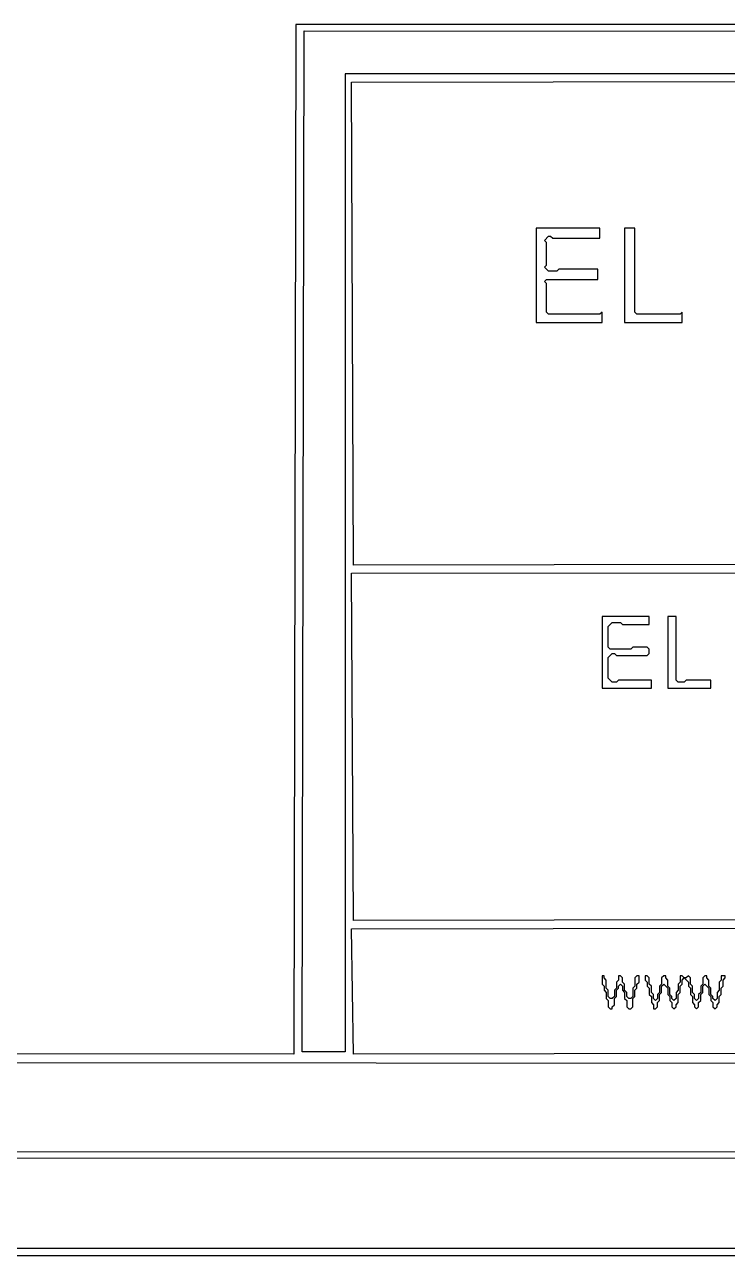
# Model space of a CAD drawing. Extents: x 17 to 323, y -435 to -5.
# Drawn here: x 192.9 to 227.1, y -434.9 to -375 of the extents above; entities that cross this region are included whole.
import ezdxf

# ---------------------------------------------------------------- set-up
doc = ezdxf.new("R2010")
doc.units = 0

msp = doc.modelspace()

# ---------------------------------------------------------------- linework, layer by layer
at = {"layer": 'CONTOURS'}
for p, q in [((206.1, -375), (206, -425.1)), ((312.9, -375), (206.1, -375)), ((206.4, -425), (206.5, -375.3)), ((206.5, -375.3), (313, -375.4)), ((312.9, -377.4), (208.5, -377.4)), ((208.5, -377.4), (208.5, -425)), ((208.8, -377.8), (285.4, -377.7)), ((208.9, -401.3), (208.8, -377.8)), ((217.8, -384.9), (217.8, -389.5)), ((220.9, -384.9), (217.8, -384.9)), ((220.9, -385.4), (220.9, -384.9)), ((222.1, -384.9), (222.1, -389.5)), ((222.6, -384.9), (222.1, -384.9)), ((222.6, -389), (222.6, -384.9)), ((218.2, -385.5), (218.4, -385.3)), ((218.3, -385.6), (218.2, -385.5)), ((218.3, -386.7), (218.3, -385.6)), ((218.4, -385.3), (218.5, -385.3)), ((218.5, -385.3), (218.6, -385.4)), ((218.6, -385.4), (220.9, -385.4)), ((218.2, -386.8), (218.3, -386.7)), ((218.4, -387), (218.2, -386.8)), ((218.9, -386.9), (218.8, -387)), ((220.8, -386.9), (218.9, -386.9)), ((220.8, -387.4), (220.8, -386.9)), ((218.2, -387.5), (218.3, -387.4)), ((218.3, -387.6), (218.2, -387.5)), ((218.3, -387.4), (220.8, -387.4)), ((218.8, -387), (218.4, -387)), ((218.3, -389), (218.3, -387.6)), ((218.4, -389.1), (218.3, -389)), ((220.9, -389.1), (218.4, -389.1)), ((221, -389), (220.9, -389.1)), ((221, -389.5), (221, -389)), ((222.7, -389.1), (222.6, -389)), ((224.8, -389.1), (222.7, -389.1)), ((224.9, -389), (224.8, -389.1)), ((224.9, -389.5), (224.9, -389)), ((217.8, -389.5), (221, -389.5)), ((222.1, -389.5), (224.9, -389.5)), ((285.5, -401.2), (208.9, -401.3)), ((208.8, -401.7), (291.3, -401.6)), ((208.9, -418.6), (208.8, -401.7)), ((221, -403.8), (221, -407.3)), ((223.3, -403.8), (221, -403.8)), ((221.3, -404.3), (221.5, -404.1)), ((221.3, -405.3), (221.3, -404.3)), ((221.5, -404.1), (221.9, -404.1)), ((221.9, -404.1), (222, -404.2)), ((222, -404.2), (223.3, -404.2)), ((223.3, -404.2), (223.3, -403.8)), ((224.2, -403.8), (224.2, -407.3)), ((224.6, -403.8), (224.2, -403.8)), ((224.6, -406.9), (224.6, -403.8)), ((221.4, -405.4), (221.3, -405.3)), ((222.4, -405.4), (221.4, -405.4)), ((222.5, -405.3), (222.4, -405.4)), ((223.2, -405.3), (222.5, -405.3)), ((223.3, -405.4), (223.2, -405.3)), ((223.3, -405.6), (223.3, -405.4)), ((221.3, -405.8), (221.5, -405.6)), ((221.3, -406.8), (221.3, -405.8)), ((221.5, -405.6), (221.6, -405.6)), ((221.6, -405.6), (221.7, -405.7)), ((221.7, -405.7), (223.2, -405.7)), ((223.2, -405.7), (223.3, -405.6)), ((221, -407.3), (223.4, -407.3)), ((221.5, -407), (221.3, -406.8)), ((221.7, -407), (221.5, -407)), ((221.8, -406.9), (221.7, -407)), ((223.4, -406.9), (221.8, -406.9)), ((223.4, -407.3), (223.4, -406.9)), ((224.2, -407.3), (226.3, -407.3)), ((224.7, -407), (224.6, -406.9)), ((225, -407), (224.7, -407)), ((225.1, -406.9), (225, -407)), ((226.3, -406.9), (225.1, -406.9)), ((226.3, -407.3), (226.3, -406.9)), ((291.4, -418.5), (208.9, -418.6)), ((208.8, -419), (291.3, -418.9)), ((208.9, -425.1), (208.8, -419)), ((221, -421.3), (221, -421.7)), ((221.1, -421.3), (221, -421.3)), ((221.1, -421.4), (221.1, -421.3)), ((221.2, -421.5), (221.1, -421.4)), ((221.2, -421.9), (221.2, -421.5)), ((221.8, -421.5), (221.7, -421.6)), ((221.7, -421.6), (221.7, -421.9)), ((221.9, -421.3), (221.8, -421.3)), ((221.8, -421.3), (221.8, -421.5)), ((222, -421.4), (221.9, -421.3)), ((222, -421.6), (222, -421.4)), ((222.1, -421.7), (222, -421.6)), ((222.7, -421.3), (222.6, -421.4)), ((222.6, -421.4), (222.6, -421.8)), ((222.8, -421.3), (222.7, -421.3)), ((222.7, -421.7), (222.8, -421.6)), ((222.8, -421.6), (222.8, -421.3)), ((223.1, -421.3), (223.1, -421.5)), ((223.2, -421.3), (223.1, -421.3)), ((223.1, -421.5), (223.2, -421.6)), ((223.3, -421.4), (223.2, -421.3)), ((223.2, -421.6), (223.2, -421.8)), ((223.3, -421.7), (223.3, -421.4)), ((224, -421.3), (223.9, -421.4)), ((223.9, -421.4), (223.9, -421.7)), ((224.1, -421.3), (224, -421.3)), ((224.1, -421.4), (224.1, -421.3)), ((224.2, -421.5), (224.1, -421.4)), ((224.2, -421.8), (224.2, -421.5)), ((224.8, -421.6), (224.7, -421.7)), ((224.9, -421.3), (224.8, -421.3)), ((224.8, -421.3), (224.8, -421.6)), ((225, -421.4), (224.9, -421.3)), ((224.9, -421.5), (225, -421.4)), ((224.9, -421.7), (224.9, -421.5)), ((225, -421.4), (225.2, -421.6)), ((225.1, -421.4), (225, -421.4)), ((225.2, -421.3), (225.1, -421.4)), ((225.3, -421.4), (225.2, -421.3)), ((225.2, -421.6), (225.2, -421.8)), ((225.3, -421.7), (225.3, -421.4)), ((226, -421.3), (225.9, -421.4)), ((225.9, -421.4), (225.9, -421.7)), ((226.1, -421.3), (226, -421.3)), ((226.1, -421.4), (226.1, -421.3)), ((226.2, -421.5), (226.1, -421.4)), ((226.2, -421.8), (226.2, -421.5)), ((226.8, -421.5), (226.7, -421.6)), ((226.7, -421.6), (226.7, -422)), ((227, -421.3), (226.8, -421.3)), ((226.8, -421.3), (226.8, -421.5)), ((226.9, -421.5), (227, -421.4)), ((226.9, -421.8), (226.9, -421.5)), ((227, -421.4), (227, -421.3)), ((221, -421.7), (221.1, -421.8)), ((221.1, -421.8), (221.1, -422)), ((221.1, -422), (221.2, -422.1)), ((221.3, -422), (221.2, -421.9)), ((221.2, -422.1), (221.2, -422.4)), ((221.3, -422.3), (221.3, -422)), ((221.7, -421.9), (221.6, -422)), ((221.6, -422), (221.6, -422.3)), ((221.7, -422), (221.8, -421.9)), ((221.7, -422.3), (221.7, -422)), ((221.8, -421.8), (221.9, -421.7)), ((221.8, -421.9), (221.8, -421.8)), ((221.9, -421.7), (222, -421.8)), ((222, -421.8), (222, -422)), ((222, -422), (222.1, -422.1)), ((222.1, -422), (222.1, -421.7)), ((222.2, -422.1), (222.1, -422)), ((222.1, -422.1), (222.1, -422.4)), ((222.2, -422.3), (222.2, -422.1)), ((222.6, -421.8), (222.5, -421.9)), ((222.5, -421.9), (222.5, -422.3)), ((222.6, -422), (222.7, -421.9)), ((222.6, -422.3), (222.6, -422)), ((222.7, -421.9), (222.7, -421.7)), ((223.2, -421.8), (223.3, -421.9)), ((223.4, -421.8), (223.3, -421.7)), ((223.3, -421.9), (223.3, -422.2)), ((223.3, -422.2), (223.4, -422.3)), ((223.4, -422.1), (223.4, -421.8)), ((223.5, -422.2), (223.4, -422.1)), ((223.5, -422.4), (223.5, -422.2)), ((223.8, -422.1), (223.7, -422.2)), ((223.7, -422.2), (223.7, -422.4)), ((223.9, -421.7), (223.8, -421.8)), ((223.8, -421.8), (223.8, -422.1)), ((223.8, -422.2), (223.9, -422.1)), ((223.8, -422.5), (223.8, -422.2)), ((223.9, -421.8), (224, -421.7)), ((223.9, -422.1), (223.9, -421.8)), ((224, -421.7), (224.2, -421.9)), ((224.3, -421.9), (224.2, -421.8)), ((224.2, -421.9), (224.2, -422.2)), ((224.2, -422.2), (224.3, -422.3)), ((224.3, -422.2), (224.3, -421.9)), ((224.4, -422.3), (224.3, -422.2)), ((224.7, -422), (224.6, -422.1)), ((224.6, -422.1), (224.6, -422.4)), ((224.7, -421.7), (224.7, -422)), ((224.7, -422.2), (224.8, -422.1)), ((224.7, -422.6), (224.7, -422.2)), ((224.8, -421.8), (224.9, -421.7)), ((224.8, -422.1), (224.8, -421.8)), ((225.2, -421.8), (225.3, -421.9)), ((225.4, -421.8), (225.3, -421.7)), ((225.3, -421.9), (225.3, -422.2)), ((225.3, -422.2), (225.4, -422.3)), ((225.4, -422.1), (225.4, -421.8)), ((225.5, -422.2), (225.4, -422.1)), ((225.5, -422.4), (225.5, -422.2)), ((225.8, -422.1), (225.7, -422.2)), ((225.7, -422.2), (225.7, -422.4)), ((225.9, -421.7), (225.8, -421.8)), ((225.8, -421.8), (225.8, -422.1)), ((225.8, -422.2), (225.9, -422.1)), ((225.8, -422.5), (225.8, -422.2)), ((225.9, -421.8), (226, -421.7)), ((225.9, -422.1), (225.9, -421.8)), ((226, -421.7), (226.2, -421.9)), ((226.3, -421.9), (226.2, -421.8)), ((226.2, -421.9), (226.2, -422.2)), ((226.2, -422.2), (226.3, -422.3)), ((226.3, -422.2), (226.3, -421.9)), ((226.4, -422.3), (226.3, -422.2)), ((226.7, -422), (226.6, -422.1)), ((226.6, -422.1), (226.6, -422.4)), ((226.7, -422.3), (226.8, -422.2)), ((226.8, -421.9), (226.9, -421.8)), ((226.8, -422.2), (226.8, -421.9)), ((221.2, -422.4), (221.3, -422.5)), ((221.4, -422.4), (221.3, -422.3)), ((221.3, -422.5), (221.3, -422.8)), ((221.3, -422.8), (221.4, -422.9)), ((221.5, -422.4), (221.4, -422.4)), ((221.6, -422.3), (221.5, -422.4)), ((221.5, -422.8), (221.6, -422.7)), ((221.5, -422.9), (221.5, -422.8)), ((221.6, -422.4), (221.7, -422.3)), ((221.6, -422.7), (221.6, -422.4)), ((222.1, -422.4), (222.2, -422.5)), ((222.3, -422.4), (222.2, -422.3)), ((222.2, -422.5), (222.2, -422.8)), ((222.2, -422.8), (222.3, -422.9)), ((222.4, -422.4), (222.3, -422.4)), ((222.5, -422.3), (222.4, -422.4)), ((222.4, -422.9), (222.5, -422.8)), ((222.5, -422.4), (222.6, -422.3)), ((222.5, -422.8), (222.5, -422.4)), ((223.4, -422.3), (223.4, -422.6)), ((223.4, -422.6), (223.5, -422.7)), ((223.6, -422.5), (223.5, -422.4)), ((223.5, -422.7), (223.5, -422.9)), ((223.7, -422.4), (223.6, -422.5)), ((223.6, -422.9), (223.7, -422.8)), ((223.7, -422.6), (223.8, -422.5)), ((223.7, -422.8), (223.7, -422.6)), ((224.3, -422.3), (224.3, -422.5)), ((224.3, -422.5), (224.4, -422.6)), ((224.4, -422.4), (224.4, -422.3)), ((224.5, -422.5), (224.4, -422.4)), ((224.4, -422.6), (224.4, -422.8)), ((224.4, -422.8), (224.5, -422.9)), ((224.6, -422.4), (224.5, -422.5)), ((224.5, -422.9), (224.6, -422.8)), ((224.6, -422.7), (224.7, -422.6)), ((224.6, -422.8), (224.6, -422.7)), ((225.4, -422.3), (225.4, -422.6)), ((225.4, -422.6), (225.5, -422.7)), ((225.6, -422.5), (225.5, -422.4)), ((225.5, -422.7), (225.5, -422.8)), ((225.5, -422.8), (225.6, -422.9)), ((225.7, -422.4), (225.6, -422.5)), ((225.6, -422.9), (225.7, -422.8)), ((225.7, -422.6), (225.8, -422.5)), ((225.7, -422.8), (225.7, -422.6)), ((226.3, -422.3), (226.3, -422.5)), ((226.3, -422.5), (226.4, -422.6)), ((226.4, -422.4), (226.4, -422.3)), ((226.5, -422.5), (226.4, -422.4)), ((226.4, -422.6), (226.4, -422.8)), ((226.4, -422.8), (226.5, -422.9)), ((226.6, -422.4), (226.5, -422.5)), ((226.5, -422.9), (226.6, -422.8)), ((226.6, -422.7), (226.7, -422.6)), ((226.6, -422.8), (226.6, -422.7)), ((226.7, -422.6), (226.7, -422.3)), ((221.4, -422.9), (221.5, -422.9)), ((222.3, -422.9), (222.4, -422.9)), ((223.5, -422.9), (223.6, -422.9)), ((206, -425.1), (26.6, -425)), ((208.5, -425), (206.4, -425)), ((291.4, -425), (208.9, -425.1)), ((26.3, -425.4), (313.2, -425.6)), ((317.7, -429.9), (21.8, -429.8)), ((21.5, -430.1), (318.1, -430.2)), ((322.4, -434.6), (17.2, -434.5)), ((16.9, -434.9), (322.7, -434.9))]:
    msp.add_line(p, q, dxfattribs=at)

doc.saveas('drawing.dxf')
